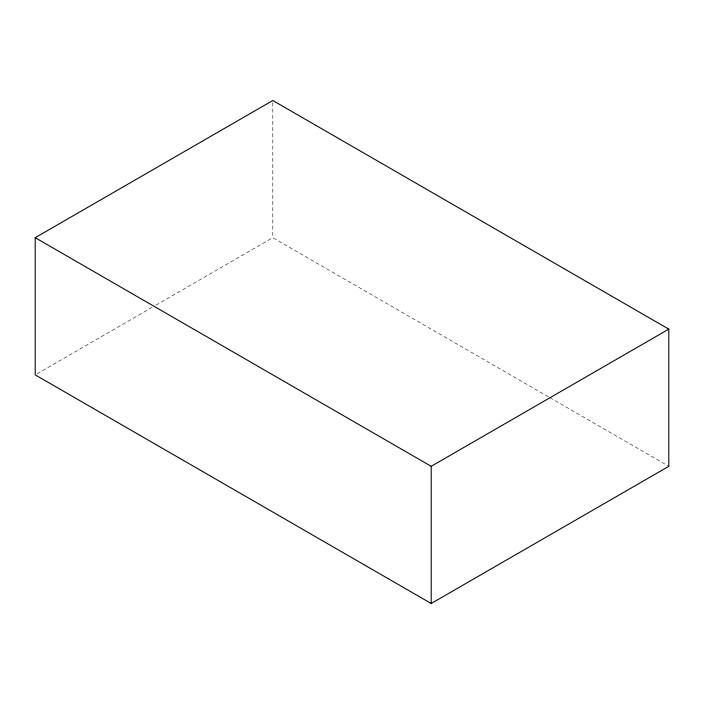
<?xml version="1.0" encoding="UTF-8"?>
<svg xmlns="http://www.w3.org/2000/svg" width="704" height="704" viewBox="0 0 704 704"><rect width="100%" height="100%" fill="white"/><g stroke="black" fill="none" stroke-linecap="round" stroke-linejoin="round"><path stroke-width="0.53" stroke-dasharray="3.52 2.64" d="M37.101 373.762L152.099 307.375M155.901 305.175L272.8 237.688L548.856 397.065M549.806 397.619L667.85 465.766M272.8 102.705L272.8 237.688"/><path stroke-width="1.06" d="M35.2 237.688L272.8 100.505L668.8 329.138L668.8 466.312L431.2 603.495L35.2 374.862L35.2 237.688L431.2 466.312L668.8 329.138M431.2 466.312L431.2 603.495"/></g></svg>
